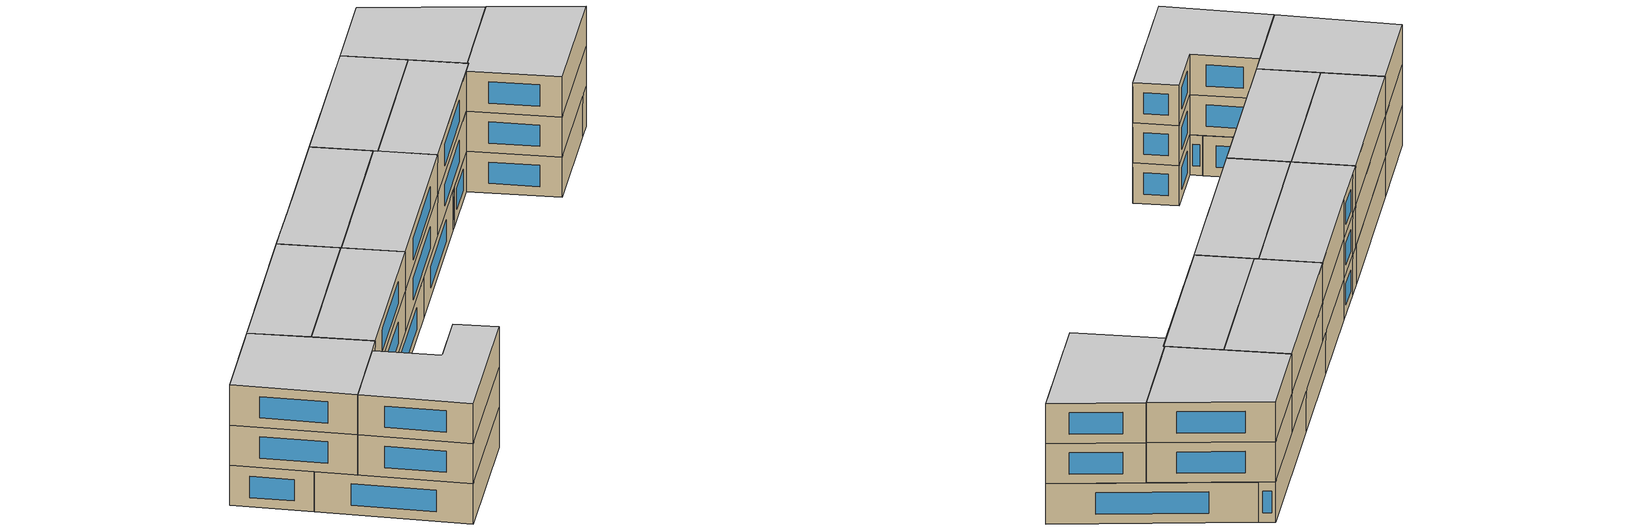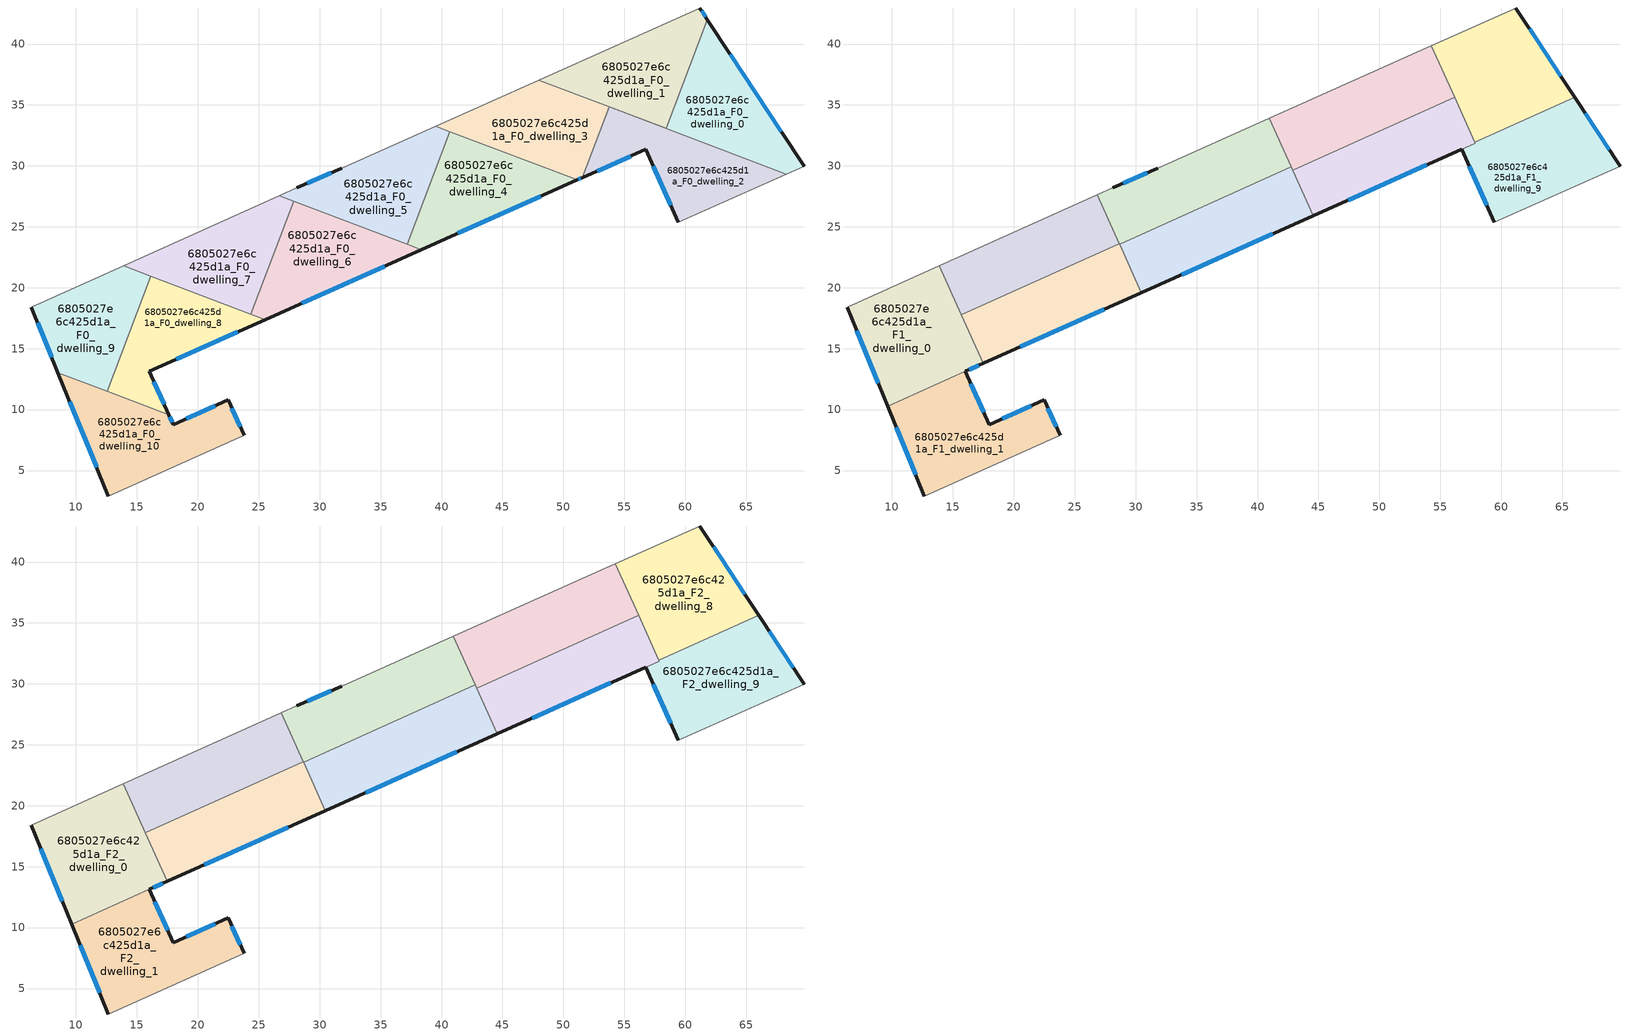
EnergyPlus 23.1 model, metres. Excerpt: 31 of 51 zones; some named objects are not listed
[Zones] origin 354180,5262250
6805027e6c425d1a_F0_dwelling_0
 floor ground (EU_floor_Construction): 61.83,42 69.76,29.98 68.31,29.33 53.75,34.85 58.44,33.07 z0
 wall outside (EU_wall_Construction): 69.76,29.98 61.83,42 z0:3
 wall adiabatic (EU_wall_Construction): 68.31,29.33 69.76,29.98 z0:3
 wall to 6805027e6c425d1a_F0_dwelling_2 (EU_wall_Construction): 53.75,34.85 68.31,29.33 z0:3
 wall to 6805027e6c425d1a_F0_dwelling_1 (EU_wall_Construction): 61.83,42 58.44,33.07 53.75,34.85 z0:3
 window (EU_Window_Construction): 67.89,32.8 63.69,39.17 z0.7:2.3
6805027e6c425d1a_F0_dwelling_1
 floor ground (EU_floor_Construction): 61.2,42.96 61.83,42 58.44,33.07 47.98,37.04 z0
 wall outside (EU_wall_Construction): 61.83,42 61.2,42.96 z0:3
 wall adiabatic (EU_wall_Construction): 61.2,42.96 47.98,37.04 z0:3
 wall to 6805027e6c425d1a_F0_dwelling_3 (EU_wall_Construction): 47.98,37.04 53.75,34.85 z0:3
 window (EU_Window_Construction): 61.68,42.22 61.34,42.73 z0.7:2.3
6805027e6c425d1a_F0_dwelling_10
 floor ground (EU_floor_Construction): 22.5,10.79 23.8,7.89 12.66,2.91 8.53,13.04 17.62,9.59 17.99,8.77 z0
 wall outside (EU_wall_Construction): 8.53,13.04 12.66,2.91 / 23.8,7.89 22.5,10.79 17.99,8.77 17.62,9.59 z0:3
 wall adiabatic (EU_wall_Construction): 12.66,2.91 23.8,7.89 z0:3
 wall to 6805027e6c425d1a_F0_dwelling_8 (EU_wall_Construction): 17.62,9.59 12.56,11.51 z0:3
 wall to 6805027e6c425d1a_F0_dwelling_9 (EU_wall_Construction): 12.56,11.51 8.53,13.04 z0:3
 window (EU_Window_Construction): 9.5,10.66 11.69,5.29 / 17.9,8.96 17.71,9.4 / 21.44,10.32 19.05,9.25 / 23.5,8.57 22.81,10.11 z0.7:2.3
6805027e6c425d1a_F0_dwelling_2
 floor ground (EU_floor_Construction): 68.31,29.33 59.44,25.36 56.75,31.36 51.54,29.03 53.75,34.85 z0
 wall outside (EU_wall_Construction): 51.54,29.03 56.75,31.36 59.44,25.36 z0:3
 wall to 6805027e6c425d1a_F0_dwelling_3 (EU_wall_Construction): 53.75,34.85 51.54,29.03 z0:3
 wall adiabatic (EU_wall_Construction): 59.44,25.36 68.31,29.33 z0:3
 window (EU_Window_Construction): 57.38,29.95 58.81,26.77 / 52.76,29.57 55.52,30.81 z0.7:2.3
6805027e6c425d1a_F0_dwelling_3
 floor ground (EU_floor_Construction): 53.75,34.85 51.54,29.03 51.15,28.85 39.53,33.26 47.98,37.04 z0
 wall outside (EU_wall_Construction): 51.15,28.85 51.54,29.03 z0:3
 wall adiabatic (EU_wall_Construction): 47.98,37.04 39.53,33.26 z0:3
 wall to 6805027e6c425d1a_F0_dwelling_4 (EU_wall_Construction): 40.68,32.82 51.15,28.85 z0:3
 wall to 6805027e6c425d1a_F0_dwelling_5 (EU_wall_Construction): 39.53,33.26 40.68,32.82 z0:3
 window (EU_Window_Construction): 51.24,28.89 51.45,28.99 z0.7:2.3
6805027e6c425d1a_F0_dwelling_4
 floor ground (EU_floor_Construction): 51.15,28.85 38.34,23.12 37.17,23.56 40.68,32.82 z0
 wall outside (EU_wall_Construction): 38.34,23.12 51.15,28.85 z0:3
 wall to 6805027e6c425d1a_F0_dwelling_5 (EU_wall_Construction): 40.68,32.82 37.17,23.56 z0:3
 wall to 6805027e6c425d1a_F0_dwelling_6 (EU_wall_Construction): 37.17,23.56 38.34,23.12 z0:3
 window (EU_Window_Construction): 41.34,24.47 48.14,27.51 z0.7:2.3
6805027e6c425d1a_F0_dwelling_5
 floor ground (EU_floor_Construction): 40.68,32.82 37.17,23.56 26.67,27.54 28.11,28.19 31.82,29.81 39.53,33.26 z0
 wall outside (EU_wall_Construction): 31.82,29.81 28.11,28.19 z0:3
 wall adiabatic (EU_wall_Construction): 39.53,33.26 31.82,29.81 / 28.11,28.19 26.67,27.54 z0:3
 wall to 6805027e6c425d1a_F0_dwelling_7 (EU_wall_Construction): 26.67,27.54 27.87,27.09 z0:3
 wall to 6805027e6c425d1a_F0_dwelling_6 (EU_wall_Construction): 27.87,27.09 37.17,23.56 z0:3
 window (EU_Window_Construction): 30.95,29.43 28.98,28.57 z0.7:2.3
6805027e6c425d1a_F0_dwelling_6
 floor ground (EU_floor_Construction): 38.34,23.12 25.53,17.39 24.35,17.83 27.86,27.09 z0
 wall outside (EU_wall_Construction): 25.53,17.39 38.34,23.12 z0:3
 wall to 6805027e6c425d1a_F0_dwelling_7 (EU_wall_Construction): 27.86,27.09 24.35,17.83 z0:3
 wall to 6805027e6c425d1a_F0_dwelling_8 (EU_wall_Construction): 24.35,17.83 25.53,17.39 z0:3
 window (EU_Window_Construction): 28.53,18.73 35.33,21.77 z0.7:2.3
6805027e6c425d1a_F0_dwelling_7
 floor ground (EU_floor_Construction): 27.86,27.09 24.35,17.83 13.91,21.79 26.67,27.54 z0
 wall adiabatic (EU_wall_Construction): 26.67,27.54 13.91,21.79 z0:3
 wall to 6805027e6c425d1a_F0_dwelling_9 (EU_wall_Construction): 13.91,21.79 16.14,20.95 z0:3
 wall to 6805027e6c425d1a_F0_dwelling_8 (EU_wall_Construction): 16.14,20.95 24.35,17.83 z0:3
 ceiling adiabatic (EU_roof_Construction): 27.52,26.17 27.86,27.09 26.95,27.44 z3
6805027e6c425d1a_F0_dwelling_8
 floor ground (EU_floor_Construction): 25.53,17.39 16.02,13.13 17.62,9.59 12.56,11.51 16.14,20.95 z0
 wall outside (EU_wall_Construction): 17.62,9.59 16.02,13.13 25.53,17.39 z0:3
 wall to 6805027e6c425d1a_F0_dwelling_9 (EU_wall_Construction): 16.14,20.95 12.56,11.51 z0:3
 window (EU_Window_Construction): 18.25,14.13 23.29,16.39 / 17.24,10.42 16.39,12.3 z0.7:2.3
6805027e6c425d1a_F0_dwelling_9
 floor ground (EU_floor_Construction): 16.14,20.95 12.56,11.51 8.53,13.04 6.35,18.39 13.91,21.79 z0
 wall outside (EU_wall_Construction): 6.35,18.39 8.53,13.04 z0:3
 wall adiabatic (EU_wall_Construction): 13.91,21.79 6.35,18.39 z0:3
 window (EU_Window_Construction): 6.86,17.13 8.02,14.29 z0.7:2.3
6805027e6c425d1a_F1_dwelling_0
 floor to 6805027e6c425d1a_F0_dwelling_9 (EU_floor_Construction): 13.89,21.78 15.28,18.69 12.59,11.59 12.48,11.54 8.53,13.04 6.35,18.39 z3
 floor to 6805027e6c425d1a_F0_dwelling_8 (EU_floor_Construction): 15.28,18.69 17.48,13.79 16.04,13.14 16.02,13.13 12.59,11.59 z3
 floor to 6805027e6c425d1a_F0_dwelling_10 (EU_floor_Construction): 12.48,11.54 9.66,10.27 8.53,13.04 z3
 wall outside (EU_wall_Construction): 6.35,18.39 9.66,10.27 / 16.02,13.13 17.48,13.79 z3:6
 wall adiabatic (EU_wall_Construction): 13.89,21.79 6.35,18.39 z3:6
 wall to 6805027e6c425d1a_F1_dwelling_2 (EU_wall_Construction): 15.69,17.78 13.89,21.79 z3:6
 wall to 6805027e6c425d1a_F1_dwelling_1 (EU_wall_Construction): 9.66,10.27 16.02,13.13 z3:6
 wall to 6805027e6c425d1a_F1_dwelling_3 (EU_wall_Construction): 17.49,13.79 15.69,17.78 z3:6
 window (EU_Window_Construction): 7.12,16.48 8.88,12.18 / 16.36,13.29 17.14,13.64 z3.7:5.3
6805027e6c425d1a_F1_dwelling_1
 floor to 6805027e6c425d1a_F0_dwelling_10 (EU_floor_Construction): 22.5,10.79 23.8,7.89 12.66,2.91 9.66,10.27 12.48,11.54 17.62,9.59 17.99,8.77 z3
 floor to 6805027e6c425d1a_F0_dwelling_8 (EU_floor_Construction): 16.02,13.13 17.62,9.59 12.56,11.51 12.59,11.59 z3
 wall outside (EU_wall_Construction): 23.8,7.89 22.5,10.79 17.99,8.77 16.02,13.13 / 9.66,10.27 12.66,2.91 z3:6
 wall adiabatic (EU_wall_Construction): 12.66,2.91 23.8,7.89 z3:6
 window (EU_Window_Construction): 17.53,9.79 16.48,12.11 / 21.44,10.32 19.05,9.25 / 23.5,8.57 22.81,10.11 / 10.36,8.54 11.96,4.64 z3.7:5.3
6805027e6c425d1a_F1_dwelling_2
 floor to 6805027e6c425d1a_F0_dwelling_7 (EU_floor_Construction): 26.95,27.44 27.52,26.17 26.11,22.47 19.71,19.59 13.91,21.79 26.67,27.54 z3
 floor to 6805027e6c425d1a_F0_dwelling_9 (EU_floor_Construction): 16.14,20.95 15.28,18.69 13.89,21.78 13.91,21.79 z3
 floor to 6805027e6c425d1a_F0_dwelling_6 (EU_floor_Construction): 27.52,26.17 28.66,23.62 26.11,22.47 z3
 floor to 6805027e6c425d1a_F0_dwelling_5 (EU_floor_Construction): 26.86,27.63 26.95,27.44 26.67,27.54 z3
 floor to 6805027e6c425d1a_F0_dwelling_8 (EU_floor_Construction): 19.71,19.59 15.69,17.78 15.28,18.69 16.14,20.95 z3
 wall to 6805027e6c425d1a_F1_dwelling_3 (EU_wall_Construction): 15.69,17.78 28.66,23.62 z3:6
 wall adiabatic (EU_wall_Construction): 26.86,27.63 13.89,21.79 z3:6
 wall to 6805027e6c425d1a_F1_dwelling_4 (EU_wall_Construction): 28.66,23.62 26.86,27.63 z3:6
6805027e6c425d1a_F1_dwelling_3
 floor to 6805027e6c425d1a_F0_dwelling_8 (EU_floor_Construction): 25.53,17.39 17.49,13.79 15.69,17.78 19.71,19.59 z3
 floor to 6805027e6c425d1a_F0_dwelling_7 (EU_floor_Construction): 26.11,22.47 24.35,17.83 19.71,19.59 z3
 floor to 6805027e6c425d1a_F0_dwelling_6 (EU_floor_Construction): 28.68,23.59 30.47,19.6 25.53,17.39 24.35,17.83 26.11,22.47 28.66,23.62 z3
 wall outside (EU_wall_Construction): 17.49,13.79 30.47,19.6 z3:6
 wall to 6805027e6c425d1a_F1_dwelling_5 (EU_wall_Construction): 30.47,19.6 28.68,23.59 z3:6
 wall to 6805027e6c425d1a_F1_dwelling_4 (EU_wall_Construction): 28.68,23.59 28.66,23.62 z3:6
 window (EU_Window_Construction): 20.54,15.16 27.42,18.24 z3.7:5.3
6805027e6c425d1a_F1_dwelling_4
 floor to 6805027e6c425d1a_F0_dwelling_5 (EU_floor_Construction): 40.68,32.82 38.93,28.2 32.53,25.32 26.95,27.44 26.86,27.63 28.11,28.19 31.82,29.81 39.53,33.26 z3
 floor to 6805027e6c425d1a_F0_dwelling_4 (EU_floor_Construction): 41.63,32.46 42.77,29.93 38.93,28.2 40.68,32.82 z3
 floor to 6805027e6c425d1a_F0_dwelling_3 (EU_floor_Construction): 40.98,33.91 41.63,32.46 39.53,33.26 z3
 floor to 6805027e6c425d1a_F0_dwelling_6 (EU_floor_Construction): 32.53,25.32 28.68,23.59 27.52,26.17 27.86,27.09 z3
 floor adiabatic (EU_floor_Construction): 27.86,27.09 27.52,26.17 26.95,27.44 z3
 wall outside (EU_wall_Construction): 31.82,29.81 28.11,28.19 z3:6
 wall adiabatic (EU_wall_Construction): 40.98,33.91 31.82,29.81 / 28.11,28.19 26.86,27.63 z3:6
 wall to 6805027e6c425d1a_F1_dwelling_5 (EU_wall_Construction): 28.68,23.59 42.77,29.93 z3:6
 wall to 6805027e6c425d1a_F1_dwelling_6 (EU_wall_Construction): 42.77,29.93 40.98,33.91 z3:6
 window (EU_Window_Construction): 30.95,29.43 28.98,28.57 z3.7:5.3
6805027e6c425d1a_F1_dwelling_5
 floor to 6805027e6c425d1a_F0_dwelling_6 (EU_floor_Construction): 38.34,23.12 30.47,19.6 28.68,23.59 32.53,25.32 z3
 floor to 6805027e6c425d1a_F0_dwelling_5 (EU_floor_Construction): 38.93,28.2 37.17,23.56 32.53,25.32 z3
 floor to 6805027e6c425d1a_F0_dwelling_4 (EU_floor_Construction): 42.9,29.64 44.58,25.91 38.34,23.12 37.17,23.56 38.93,28.2 42.77,29.93 z3
 wall outside (EU_wall_Construction): 30.47,19.6 44.58,25.91 z3:6
 wall to 6805027e6c425d1a_F1_dwelling_7 (EU_wall_Construction): 44.58,25.92 42.9,29.64 z3:6
 wall to 6805027e6c425d1a_F1_dwelling_6 (EU_wall_Construction): 42.9,29.64 42.77,29.93 z3:6
 window (EU_Window_Construction): 33.79,21.08 41.27,24.43 z3.7:5.3
6805027e6c425d1a_F1_dwelling_6
 floor to 6805027e6c425d1a_F0_dwelling_1 (EU_floor_Construction): 54.26,39.85 56.17,35.62 54.14,34.7 47.98,37.04 z3
 floor to 6805027e6c425d1a_F0_dwelling_3 (EU_floor_Construction): 53.75,34.85 53.6,34.46 45.71,30.91 41.63,32.46 40.98,33.91 47.98,37.04 z3
 floor to 6805027e6c425d1a_F0_dwelling_4 (EU_floor_Construction): 45.71,30.91 42.9,29.64 41.63,32.46 z3
 floor to 6805027e6c425d1a_F0_dwelling_2 (EU_floor_Construction): 54.14,34.7 53.6,34.46 53.75,34.85 z3
 wall to 6805027e6c425d1a_F1_dwelling_7 (EU_wall_Construction): 42.9,29.64 56.17,35.62 z3:6
 wall adiabatic (EU_wall_Construction): 54.26,39.85 40.98,33.91 z3:6
 wall to 6805027e6c425d1a_F1_dwelling_8 (EU_wall_Construction): 56.17,35.62 54.26,39.85 z3:6
6805027e6c425d1a_F1_dwelling_7
 floor to 6805027e6c425d1a_F0_dwelling_3 (EU_floor_Construction): 53.6,34.46 51.54,29.03 51.14,28.85 45.71,30.91 z3
 floor to 6805027e6c425d1a_F0_dwelling_2 (EU_floor_Construction): 57.08,33.59 57.86,31.86 51.54,29.03 53.6,34.46 54.14,34.7 z3
 floor to 6805027e6c425d1a_F0_dwelling_1 (EU_floor_Construction): 56.17,35.62 57.08,33.59 54.14,34.7 z3
 floor to 6805027e6c425d1a_F0_dwelling_4 (EU_floor_Construction): 51.14,28.85 44.58,25.92 42.9,29.64 45.71,30.91 z3
 wall to 6805027e6c425d1a_F1_dwelling_9 (EU_wall_Construction): 44.58,25.92 57.86,31.86 57.82,31.95 z3:6
 wall to 6805027e6c425d1a_F1_dwelling_8 (EU_wall_Construction): 57.82,31.95 56.17,35.62 z3:6
6805027e6c425d1a_F1_dwelling_8
 floor to 6805027e6c425d1a_F0_dwelling_0 (EU_floor_Construction): 61.83,42 66.02,35.64 59.45,32.69 57.08,33.59 58.44,33.07 z3
 floor to 6805027e6c425d1a_F0_dwelling_1 (EU_floor_Construction): 61.2,42.96 61.83,42 58.44,33.07 57.08,33.59 54.26,39.85 z3
 floor to 6805027e6c425d1a_F0_dwelling_2 (EU_floor_Construction): 59.45,32.69 57.82,31.95 57.08,33.59 z3
 wall outside (EU_wall_Construction): 66.02,35.64 61.2,42.96 z3:6
 wall to 6805027e6c425d1a_F1_dwelling_9 (EU_wall_Construction): 57.82,31.95 66.02,35.64 z3:6
 wall adiabatic (EU_wall_Construction): 61.2,42.96 54.26,39.85 z3:6
 window (EU_Window_Construction): 64.89,37.36 62.33,41.24 z3.7:5.3
6805027e6c425d1a_F1_dwelling_9
 floor to 6805027e6c425d1a_F0_dwelling_2 (EU_floor_Construction): 68.31,29.33 59.44,25.36 56.75,31.36 51.54,29.03 57.86,31.86 57.82,31.95 59.45,32.69 z3
 floor to 6805027e6c425d1a_F0_dwelling_0 (EU_floor_Construction): 66.02,35.64 69.76,29.98 68.31,29.33 59.45,32.69 z3
 wall outside (EU_wall_Construction): 69.76,29.98 66.02,35.64 / 44.58,25.91 56.75,31.36 59.44,25.36 z3:6
 wall adiabatic (EU_wall_Construction): 59.44,25.36 69.76,29.98 z3:6
 window (EU_Window_Construction): 68.88,31.31 66.9,34.31 / 57.38,29.95 58.81,26.77 / 47.44,27.19 53.89,30.08 z3.7:5.3
6805027e6c425d1a_F2_dwelling_0
 floor to 6805027e6c425d1a_F1_dwelling_0 (EU_floor_Construction): 13.89,21.79 17.48,13.79 9.66,10.27 6.35,18.39 z6
 wall outside (EU_wall_Construction): 6.35,18.39 9.66,10.27 / 16.02,13.13 17.48,13.79 z6:9
 wall adiabatic (EU_wall_Construction): 13.89,21.79 6.35,18.39 z6:9
 wall to 6805027e6c425d1a_F2_dwelling_2 (EU_wall_Construction): 15.69,17.78 13.89,21.79 z6:9
 wall to 6805027e6c425d1a_F2_dwelling_1 (EU_wall_Construction): 9.66,10.27 16.02,13.13 z6:9
 wall to 6805027e6c425d1a_F2_dwelling_3 (EU_wall_Construction): 17.49,13.79 15.69,17.78 z6:9
 window (EU_Window_Construction): 7.12,16.48 8.88,12.18 / 16.36,13.29 17.14,13.64 z6.7:8.3
 ceiling to 6805027e6c425d1a_F3_dwelling_0 (EU_floor_Construction): 17.48,13.79 13.89,21.79 6.35,18.39 9.66,10.27 z9
6805027e6c425d1a_F2_dwelling_1
 floor to 6805027e6c425d1a_F1_dwelling_1 (EU_floor_Construction): 22.5,10.79 23.8,7.89 12.66,2.91 9.66,10.27 16.02,13.13 17.99,8.77 z6
 wall outside (EU_wall_Construction): 23.8,7.89 22.5,10.79 17.99,8.77 16.02,13.13 / 9.66,10.27 12.66,2.91 z6:9
 wall adiabatic (EU_wall_Construction): 12.66,2.91 23.8,7.89 z6:9
 window (EU_Window_Construction): 17.53,9.79 16.48,12.11 / 21.44,10.32 19.05,9.25 / 23.5,8.57 22.81,10.11 / 10.36,8.54 11.96,4.64 z6.7:8.3
 ceiling to 6805027e6c425d1a_F3_dwelling_1 (EU_floor_Construction): 23.8,7.89 22.5,10.79 17.99,8.77 16.02,13.13 9.66,10.27 12.66,2.91 z9
6805027e6c425d1a_F2_dwelling_2
 floor to 6805027e6c425d1a_F1_dwelling_2 (EU_floor_Construction): 26.86,27.63 28.66,23.62 15.69,17.78 13.89,21.79 z6
 wall to 6805027e6c425d1a_F2_dwelling_3 (EU_wall_Construction): 15.69,17.78 28.66,23.62 z6:9
 wall adiabatic (EU_wall_Construction): 26.86,27.63 13.89,21.79 z6:9
 wall to 6805027e6c425d1a_F2_dwelling_4 (EU_wall_Construction): 28.66,23.62 26.86,27.63 z6:9
 ceiling to 6805027e6c425d1a_F3_dwelling_2 (EU_floor_Construction): 28.66,23.62 26.86,27.63 13.89,21.79 15.69,17.78 z9
6805027e6c425d1a_F2_dwelling_3
 floor to 6805027e6c425d1a_F1_dwelling_3 (EU_floor_Construction): 28.66,23.62 30.47,19.6 17.49,13.79 15.69,17.78 z6
 wall outside (EU_wall_Construction): 17.49,13.79 30.47,19.6 z6:9
 wall to 6805027e6c425d1a_F2_dwelling_5 (EU_wall_Construction): 30.47,19.6 28.68,23.59 z6:9
 wall to 6805027e6c425d1a_F2_dwelling_4 (EU_wall_Construction): 28.68,23.59 28.66,23.62 z6:9
 window (EU_Window_Construction): 20.54,15.16 27.42,18.24 z6.7:8.3
 ceiling to 6805027e6c425d1a_F3_dwelling_3 (EU_floor_Construction): 30.47,19.6 28.66,23.62 15.69,17.78 17.49,13.79 z9
6805027e6c425d1a_F2_dwelling_4
 floor to 6805027e6c425d1a_F1_dwelling_4 (EU_floor_Construction): 40.98,33.91 42.77,29.93 28.68,23.59 26.86,27.63 28.11,28.19 31.82,29.81 z6
 wall outside (EU_wall_Construction): 31.82,29.81 28.11,28.19 z6:9
 wall adiabatic (EU_wall_Construction): 40.98,33.91 31.82,29.81 / 28.11,28.19 26.86,27.63 z6:9
 wall to 6805027e6c425d1a_F2_dwelling_5 (EU_wall_Construction): 28.68,23.59 42.77,29.93 z6:9
 wall to 6805027e6c425d1a_F2_dwelling_6 (EU_wall_Construction): 42.77,29.93 40.98,33.91 z6:9
 window (EU_Window_Construction): 30.95,29.43 28.98,28.57 z6.7:8.3
 ceiling to 6805027e6c425d1a_F3_dwelling_4 (EU_floor_Construction): 42.77,29.93 40.98,33.91 31.82,29.81 28.11,28.19 26.86,27.63 28.68,23.59 z9
6805027e6c425d1a_F2_dwelling_5
 floor to 6805027e6c425d1a_F1_dwelling_5 (EU_floor_Construction): 42.77,29.93 44.58,25.91 30.47,19.6 28.68,23.59 z6
 wall outside (EU_wall_Construction): 30.47,19.6 44.58,25.91 z6:9
 wall to 6805027e6c425d1a_F2_dwelling_7 (EU_wall_Construction): 44.58,25.92 42.9,29.64 z6:9
 wall to 6805027e6c425d1a_F2_dwelling_6 (EU_wall_Construction): 42.9,29.64 42.77,29.93 z6:9
 window (EU_Window_Construction): 33.79,21.08 41.27,24.43 z6.7:8.3
 ceiling to 6805027e6c425d1a_F3_dwelling_5 (EU_floor_Construction): 44.58,25.91 42.77,29.93 28.68,23.59 30.47,19.6 z9
6805027e6c425d1a_F2_dwelling_6
 floor to 6805027e6c425d1a_F1_dwelling_6 (EU_floor_Construction): 54.26,39.85 56.17,35.62 42.9,29.64 40.98,33.91 z6
 wall to 6805027e6c425d1a_F2_dwelling_7 (EU_wall_Construction): 42.9,29.64 56.17,35.62 z6:9
 wall adiabatic (EU_wall_Construction): 54.26,39.85 40.98,33.91 z6:9
 wall to 6805027e6c425d1a_F2_dwelling_8 (EU_wall_Construction): 56.17,35.62 54.26,39.85 z6:9
 ceiling to 6805027e6c425d1a_F3_dwelling_6 (EU_floor_Construction): 56.17,35.62 54.26,39.85 40.98,33.91 42.9,29.64 z9
6805027e6c425d1a_F2_dwelling_7
 floor to 6805027e6c425d1a_F1_dwelling_7 (EU_floor_Construction): 56.17,35.62 57.86,31.86 44.58,25.92 42.9,29.64 z6
 wall to 6805027e6c425d1a_F2_dwelling_9 (EU_wall_Construction): 44.58,25.92 57.86,31.86 57.82,31.95 z6:9
 wall to 6805027e6c425d1a_F2_dwelling_8 (EU_wall_Construction): 57.82,31.95 56.17,35.62 z6:9
 ceiling to 6805027e6c425d1a_F3_dwelling_7 (EU_floor_Construction): 57.86,31.86 56.17,35.62 42.9,29.64 44.58,25.92 z9
6805027e6c425d1a_F2_dwelling_8
 floor to 6805027e6c425d1a_F1_dwelling_8 (EU_floor_Construction): 61.2,42.96 66.02,35.64 57.82,31.95 54.26,39.85 z6
 wall outside (EU_wall_Construction): 66.02,35.64 61.2,42.96 z6:9
 wall to 6805027e6c425d1a_F2_dwelling_9 (EU_wall_Construction): 57.82,31.95 66.02,35.64 z6:9
 wall adiabatic (EU_wall_Construction): 61.2,42.96 54.26,39.85 z6:9
 window (EU_Window_Construction): 64.89,37.36 62.33,41.24 z6.7:8.3
 ceiling to 6805027e6c425d1a_F3_dwelling_8 (EU_floor_Construction): 66.02,35.64 61.2,42.96 54.26,39.85 57.82,31.95 z9
6805027e6c425d1a_F2_dwelling_9
 floor to 6805027e6c425d1a_F1_dwelling_9 (EU_floor_Construction): 66.02,35.64 69.76,29.98 59.44,25.36 56.75,31.36 44.58,25.92 57.86,31.86 57.82,31.95 z6
 wall outside (EU_wall_Construction): 69.76,29.98 66.02,35.64 / 44.58,25.91 56.75,31.36 59.44,25.36 z6:9
 wall adiabatic (EU_wall_Construction): 59.44,25.36 69.76,29.98 z6:9
 window (EU_Window_Construction): 68.88,31.31 66.9,34.31 / 57.38,29.95 58.81,26.77 / 47.44,27.19 53.89,30.08 z6.7:8.3
 ceiling to 6805027e6c425d1a_F3_dwelling_9 (EU_floor_Construction): 69.76,29.98 66.02,35.64 57.82,31.95 57.86,31.86 44.58,25.91 56.75,31.36 59.44,25.36 z9
[Building]
EU S2 Campaign: North Axis=0; Terrain=City; Solar Distribution=FullExterior
[Site:Location]
Budapest.Ferenc.Liszt.Intl.AP: Latitude=47.437; Longitude=19.256; Time Zone=1; Elevation=185
[SizingPeriod:WeatherFileDays]
AnnualSizingPeriod: Begin Month=1; Begin Day of Month=1; End Month=12; End Day of Month=31; Day of Week for Start Day=Monday; Use Weather File Daylight Saving Period=No; Use Weather File Rain and Snow Indicators=No
[MATERIAL]
EU_InternalMass_Material: Roughness=MediumRough; Thickness=0.1; Conductivity=1; Density=1800; Specific Heat=900; Thermal Absorptance=0.9; Solar Absorptance=0.7; Visible Absorptance=0.7
[MATERIAL:NOMASS] Roughness=MediumRough; Thermal Absorptance=0.9; Solar Absorptance=0.7; Visible Absorptance=0.7
Name | Thermal Resistance
EU_wall_NoMass | 0.832559
EU_roof_NoMass | 1.39638
EU_floor_NoMass | 0.872794
[WINDOWMATERIAL:SIMPLEGLAZINGSYSTEM]
EU_Window_SimpleGlazing: UFactor=2.79869; Solar Heat Gain Coefficient=0.75; Visible Transmittance=0.75
[CONSTRUCTION]
EU_wall_Construction: EU_wall_NoMass
EU_roof_Construction: EU_roof_NoMass
EU_floor_Construction: EU_floor_NoMass
EU_Window_Construction: EU_Window_SimpleGlazing
EU_InternalMass_Construction: EU_InternalMass_Material
[ZONE] Type=1; Multiplier=1; Ceiling Height=autocalculate; Floor Area=autocalculate; Part of Total Floor Area=Yes
Name | Volume
6805027e6c425d1a_F0_dwelling_0 | 184.899
6805027e6c425d1a_F1_dwelling_0; 6805027e6c425d1a_F2_dwelling_0 | 221.56
6805027e6c425d1a_F0_dwelling_1 | 184.888
6805027e6c425d1a_F1_dwelling_1; 6805027e6c425d1a_F2_dwelling_1 | 217.027
6805027e6c425d1a_F0_dwelling_10 | 208.231
6805027e6c425d1a_F0_dwelling_2 | 185.03
6805027e6c425d1a_F1_dwelling_2; 6805027e6c425d1a_F2_dwelling_2 | 187.454
6805027e6c425d1a_F0_dwelling_3 | 185.071
6805027e6c425d1a_F1_dwelling_3; 6805027e6c425d1a_F2_dwelling_3 | 187.443
6805027e6c425d1a_F0_dwelling_4 | 184.708
6805027e6c425d1a_F1_dwelling_4; 6805027e6c425d1a_F2_dwelling_4 | 203.401
6805027e6c425d1a_F0_dwelling_5 | 184.758
6805027e6c425d1a_F1_dwelling_5; 6805027e6c425d1a_F2_dwelling_5 | 203.397
6805027e6c425d1a_F0_dwelling_6 | 184.891
6805027e6c425d1a_F1_dwelling_6; 6805027e6c425d1a_F2_dwelling_6 | 203.385
6805027e6c425d1a_F0_dwelling_7 | 184.87
6805027e6c425d1a_F1_dwelling_7; 6805027e6c425d1a_F2_dwelling_7 | 179.044
6805027e6c425d1a_F0_dwelling_8 | 173.223
6805027e6c425d1a_F1_dwelling_8; 6805027e6c425d1a_F2_dwelling_8 | 215.423
6805027e6c425d1a_F0_dwelling_9 | 173.225
6805027e6c425d1a_F1_dwelling_9 | 215.559
6805027e6c425d1a_F2_dwelling_9 | 215.677
[INTERNALMASS] Construction=EU_InternalMass_Construction
Name | Zone or ZoneList | Surface Area
6805027e6c425d1a_F0_dwelling_0_EU_InternalMass | 6805027e6c425d1a_F0_dwelling_0 | 61.6352
6805027e6c425d1a_F0_dwelling_1_EU_InternalMass | 6805027e6c425d1a_F0_dwelling_1 | 61.6299
6805027e6c425d1a_F0_dwelling_2_EU_InternalMass | 6805027e6c425d1a_F0_dwelling_2 | 61.6782
6805027e6c425d1a_F0_dwelling_3_EU_InternalMass | 6805027e6c425d1a_F0_dwelling_3 | 61.688
6805027e6c425d1a_F0_dwelling_4_EU_InternalMass | 6805027e6c425d1a_F0_dwelling_4 | 61.5667
6805027e6c425d1a_F0_dwelling_5_EU_InternalMass | 6805027e6c425d1a_F0_dwelling_5 | 61.5858
6805027e6c425d1a_F0_dwelling_6_EU_InternalMass | 6805027e6c425d1a_F0_dwelling_6 | 61.6349
6805027e6c425d1a_F0_dwelling_7_EU_InternalMass | 6805027e6c425d1a_F0_dwelling_7 | 61.6252
6805027e6c425d1a_F0_dwelling_8_EU_InternalMass | 6805027e6c425d1a_F0_dwelling_8 | 57.7405
6805027e6c425d1a_F0_dwelling_9_EU_InternalMass | 6805027e6c425d1a_F0_dwelling_9 | 57.7407
6805027e6c425d1a_F0_dwelling_10_EU_InternalMass | 6805027e6c425d1a_F0_dwelling_10 | 69.4083
6805027e6c425d1a_F1_dwelling_0_EU_InternalMass | 6805027e6c425d1a_F1_dwelling_0 | 73.856
6805027e6c425d1a_F1_dwelling_1_EU_InternalMass | 6805027e6c425d1a_F1_dwelling_1 | 72.3424
6805027e6c425d1a_F1_dwelling_2_EU_InternalMass | 6805027e6c425d1a_F1_dwelling_2 | 62.4848
6805027e6c425d1a_F1_dwelling_3_EU_InternalMass | 6805027e6c425d1a_F1_dwelling_3 | 62.4809
6805027e6c425d1a_F1_dwelling_4_EU_InternalMass | 6805027e6c425d1a_F1_dwelling_4 | 67.8002
6805027e6c425d1a_F1_dwelling_5_EU_InternalMass | 6805027e6c425d1a_F1_dwelling_5 | 67.7989
6805027e6c425d1a_F1_dwelling_6_EU_InternalMass | 6805027e6c425d1a_F1_dwelling_6 | 67.7952
6805027e6c425d1a_F1_dwelling_7_EU_InternalMass | 6805027e6c425d1a_F1_dwelling_7 | 59.6812
6805027e6c425d1a_F1_dwelling_8_EU_InternalMass | 6805027e6c425d1a_F1_dwelling_8 | 71.8078
6805027e6c425d1a_F1_dwelling_9_EU_InternalMass | 6805027e6c425d1a_F1_dwelling_9 | 71.8948
6805027e6c425d1a_F2_dwelling_0_EU_InternalMass | 6805027e6c425d1a_F2_dwelling_0 | 73.856
6805027e6c425d1a_F2_dwelling_1_EU_InternalMass | 6805027e6c425d1a_F2_dwelling_1 | 72.3424
6805027e6c425d1a_F2_dwelling_2_EU_InternalMass | 6805027e6c425d1a_F2_dwelling_2 | 62.4848
6805027e6c425d1a_F2_dwelling_3_EU_InternalMass | 6805027e6c425d1a_F2_dwelling_3 | 62.4809
6805027e6c425d1a_F2_dwelling_4_EU_InternalMass | 6805027e6c425d1a_F2_dwelling_4 | 67.8002
6805027e6c425d1a_F2_dwelling_5_EU_InternalMass | 6805027e6c425d1a_F2_dwelling_5 | 67.7989
6805027e6c425d1a_F2_dwelling_6_EU_InternalMass | 6805027e6c425d1a_F2_dwelling_6 | 67.7952
6805027e6c425d1a_F2_dwelling_7_EU_InternalMass | 6805027e6c425d1a_F2_dwelling_7 | 59.6812
6805027e6c425d1a_F2_dwelling_8_EU_InternalMass | 6805027e6c425d1a_F2_dwelling_8 | 71.8078
6805027e6c425d1a_F2_dwelling_9_EU_InternalMass | 6805027e6c425d1a_F2_dwelling_9 | 71.8948
[OTHEREQUIPMENT] Fuel Type=Electricity; Design Level Calculation Method=Watts/Area; Power per Zone Floor Area=1; Fraction Latent=0; Fraction Radiant=0; Fraction Lost=0; Carbon Dioxide Generation Rate=0; EndUse Subcategory=EU_Step8_InternalGains
Name | Zone or ZoneList or Space or SpaceList | Schedule
EU_Step8_InternalGain_6805027e6c425d1a_F0_dwelling_0_f000 | 6805027e6c425d1a_F0_dwelling_0 | EU_Step8_GainSchedule_6805027e6c425d1a_F0_dwelling_0_f000
EU_Step8_InternalGain_6805027e6c425d1a_F0_dwelling_1_f000 | 6805027e6c425d1a_F0_dwelling_1 | EU_Step8_GainSchedule_6805027e6c425d1a_F0_dwelling_1_f000
EU_Step8_InternalGain_6805027e6c425d1a_F0_dwelling_2_f000 | 6805027e6c425d1a_F0_dwelling_2 | EU_Step8_GainSchedule_6805027e6c425d1a_F0_dwelling_2_f000
EU_Step8_InternalGain_6805027e6c425d1a_F0_dwelling_3_f000 | 6805027e6c425d1a_F0_dwelling_3 | EU_Step8_GainSchedule_6805027e6c425d1a_F0_dwelling_3_f000
EU_Step8_InternalGain_6805027e6c425d1a_F0_dwelling_4_f000 | 6805027e6c425d1a_F0_dwelling_4 | EU_Step8_GainSchedule_6805027e6c425d1a_F0_dwelling_4_f000
EU_Step8_InternalGain_6805027e6c425d1a_F0_dwelling_5_f000 | 6805027e6c425d1a_F0_dwelling_5 | EU_Step8_GainSchedule_6805027e6c425d1a_F0_dwelling_5_f000
EU_Step8_InternalGain_6805027e6c425d1a_F0_dwelling_6_f000 | 6805027e6c425d1a_F0_dwelling_6 | EU_Step8_GainSchedule_6805027e6c425d1a_F0_dwelling_6_f000
EU_Step8_InternalGain_6805027e6c425d1a_F0_dwelling_7_f000 | 6805027e6c425d1a_F0_dwelling_7 | EU_Step8_GainSchedule_6805027e6c425d1a_F0_dwelling_7_f000
EU_Step8_InternalGain_6805027e6c425d1a_F0_dwelling_8_f000 | 6805027e6c425d1a_F0_dwelling_8 | EU_Step8_GainSchedule_6805027e6c425d1a_F0_dwelling_8_f000
EU_Step8_InternalGain_6805027e6c425d1a_F0_dwelling_9_f000 | 6805027e6c425d1a_F0_dwelling_9 | EU_Step8_GainSchedule_6805027e6c425d1a_F0_dwelling_9_f000
EU_Step8_InternalGain_6805027e6c425d1a_F0_dwelling_10_f000 | 6805027e6c425d1a_F0_dwelling_10 | EU_Step8_GainSchedule_6805027e6c425d1a_F0_dwelling_10_f000
EU_Step8_InternalGain_6805027e6c425d1a_F1_dwelling_0_f000 | 6805027e6c425d1a_F1_dwelling_0 | EU_Step8_GainSchedule_6805027e6c425d1a_F1_dwelling_0_f000
EU_Step8_InternalGain_6805027e6c425d1a_F1_dwelling_1_f000 | 6805027e6c425d1a_F1_dwelling_1 | EU_Step8_GainSchedule_6805027e6c425d1a_F1_dwelling_1_f000
EU_Step8_InternalGain_6805027e6c425d1a_F1_dwelling_2_f000 | 6805027e6c425d1a_F1_dwelling_2 | EU_Step8_GainSchedule_6805027e6c425d1a_F1_dwelling_2_f000
EU_Step8_InternalGain_6805027e6c425d1a_F1_dwelling_3_f000 | 6805027e6c425d1a_F1_dwelling_3 | EU_Step8_GainSchedule_6805027e6c425d1a_F1_dwelling_3_f000
EU_Step8_InternalGain_6805027e6c425d1a_F1_dwelling_4_f000 | 6805027e6c425d1a_F1_dwelling_4 | EU_Step8_GainSchedule_6805027e6c425d1a_F1_dwelling_4_f000
EU_Step8_InternalGain_6805027e6c425d1a_F1_dwelling_5_f000 | 6805027e6c425d1a_F1_dwelling_5 | EU_Step8_GainSchedule_6805027e6c425d1a_F1_dwelling_5_f000
EU_Step8_InternalGain_6805027e6c425d1a_F1_dwelling_6_f000 | 6805027e6c425d1a_F1_dwelling_6 | EU_Step8_GainSchedule_6805027e6c425d1a_F1_dwelling_6_f000
EU_Step8_InternalGain_6805027e6c425d1a_F1_dwelling_7_f000 | 6805027e6c425d1a_F1_dwelling_7 | EU_Step8_GainSchedule_6805027e6c425d1a_F1_dwelling_7_f000
EU_Step8_InternalGain_6805027e6c425d1a_F1_dwelling_8_f000 | 6805027e6c425d1a_F1_dwelling_8 | EU_Step8_GainSchedule_6805027e6c425d1a_F1_dwelling_8_f000
EU_Step8_InternalGain_6805027e6c425d1a_F1_dwelling_9_f000 | 6805027e6c425d1a_F1_dwelling_9 | EU_Step8_GainSchedule_6805027e6c425d1a_F1_dwelling_9_f000
EU_Step8_InternalGain_6805027e6c425d1a_F2_dwelling_0_f000 | 6805027e6c425d1a_F2_dwelling_0 | EU_Step8_GainSchedule_6805027e6c425d1a_F2_dwelling_0_f000
EU_Step8_InternalGain_6805027e6c425d1a_F2_dwelling_1_f000 | 6805027e6c425d1a_F2_dwelling_1 | EU_Step8_GainSchedule_6805027e6c425d1a_F2_dwelling_1_f000
EU_Step8_InternalGain_6805027e6c425d1a_F2_dwelling_2_f000 | 6805027e6c425d1a_F2_dwelling_2 | EU_Step8_GainSchedule_6805027e6c425d1a_F2_dwelling_2_f000
EU_Step8_InternalGain_6805027e6c425d1a_F2_dwelling_3_f000 | 6805027e6c425d1a_F2_dwelling_3 | EU_Step8_GainSchedule_6805027e6c425d1a_F2_dwelling_3_f000
EU_Step8_InternalGain_6805027e6c425d1a_F2_dwelling_4_f000 | 6805027e6c425d1a_F2_dwelling_4 | EU_Step8_GainSchedule_6805027e6c425d1a_F2_dwelling_4_f000
EU_Step8_InternalGain_6805027e6c425d1a_F2_dwelling_5_f000 | 6805027e6c425d1a_F2_dwelling_5 | EU_Step8_GainSchedule_6805027e6c425d1a_F2_dwelling_5_f000
EU_Step8_InternalGain_6805027e6c425d1a_F2_dwelling_6_f000 | 6805027e6c425d1a_F2_dwelling_6 | EU_Step8_GainSchedule_6805027e6c425d1a_F2_dwelling_6_f000
EU_Step8_InternalGain_6805027e6c425d1a_F2_dwelling_7_f000 | 6805027e6c425d1a_F2_dwelling_7 | EU_Step8_GainSchedule_6805027e6c425d1a_F2_dwelling_7_f000
EU_Step8_InternalGain_6805027e6c425d1a_F2_dwelling_8_f000 | 6805027e6c425d1a_F2_dwelling_8 | EU_Step8_GainSchedule_6805027e6c425d1a_F2_dwelling_8_f000
EU_Step8_InternalGain_6805027e6c425d1a_F2_dwelling_9_f000 | 6805027e6c425d1a_F2_dwelling_9 | EU_Step8_GainSchedule_6805027e6c425d1a_F2_dwelling_9_f000
[ZONEVENTILATION:DESIGNFLOWRATE] Schedule=EU_AlwaysOn; Design Flow Rate Calculation Method=AirChanges/Hour; Air Changes per Hour=0.475469; Ventilation Type=Natural; Fan Pressure Rise=0; Fan Total Efficiency=1; Constant Term Coefficient=1; Temperature Term Coefficient=0; Velocity Term Coefficient=0; Velocity Squared Term Coefficient=0; Minimum Indoor Temperature=-100; Maximum Indoor Temperature=100; Delta Temperature=-100; Minimum Outdoor Temperature=-100; Maximum Outdoor Temperature=100; Maximum Wind Speed=40
Name | Zone or ZoneList or Space or SpaceList
EU_ConstantAir_6805027e6c425d1a_F0_dwelling_0 | 6805027e6c425d1a_F0_dwelling_0
EU_ConstantAir_6805027e6c425d1a_F0_dwelling_1 | 6805027e6c425d1a_F0_dwelling_1
EU_ConstantAir_6805027e6c425d1a_F0_dwelling_2 | 6805027e6c425d1a_F0_dwelling_2
EU_ConstantAir_6805027e6c425d1a_F0_dwelling_3 | 6805027e6c425d1a_F0_dwelling_3
EU_ConstantAir_6805027e6c425d1a_F0_dwelling_4 | 6805027e6c425d1a_F0_dwelling_4
EU_ConstantAir_6805027e6c425d1a_F0_dwelling_5 | 6805027e6c425d1a_F0_dwelling_5
EU_ConstantAir_6805027e6c425d1a_F0_dwelling_6 | 6805027e6c425d1a_F0_dwelling_6
EU_ConstantAir_6805027e6c425d1a_F0_dwelling_7 | 6805027e6c425d1a_F0_dwelling_7
EU_ConstantAir_6805027e6c425d1a_F0_dwelling_8 | 6805027e6c425d1a_F0_dwelling_8
EU_ConstantAir_6805027e6c425d1a_F0_dwelling_9 | 6805027e6c425d1a_F0_dwelling_9
EU_ConstantAir_6805027e6c425d1a_F0_dwelling_10 | 6805027e6c425d1a_F0_dwelling_10
EU_ConstantAir_6805027e6c425d1a_F1_dwelling_0 | 6805027e6c425d1a_F1_dwelling_0
EU_ConstantAir_6805027e6c425d1a_F1_dwelling_1 | 6805027e6c425d1a_F1_dwelling_1
EU_ConstantAir_6805027e6c425d1a_F1_dwelling_2 | 6805027e6c425d1a_F1_dwelling_2
EU_ConstantAir_6805027e6c425d1a_F1_dwelling_3 | 6805027e6c425d1a_F1_dwelling_3
EU_ConstantAir_6805027e6c425d1a_F1_dwelling_4 | 6805027e6c425d1a_F1_dwelling_4
EU_ConstantAir_6805027e6c425d1a_F1_dwelling_5 | 6805027e6c425d1a_F1_dwelling_5
EU_ConstantAir_6805027e6c425d1a_F1_dwelling_6 | 6805027e6c425d1a_F1_dwelling_6
EU_ConstantAir_6805027e6c425d1a_F1_dwelling_7 | 6805027e6c425d1a_F1_dwelling_7
EU_ConstantAir_6805027e6c425d1a_F1_dwelling_8 | 6805027e6c425d1a_F1_dwelling_8
EU_ConstantAir_6805027e6c425d1a_F1_dwelling_9 | 6805027e6c425d1a_F1_dwelling_9
EU_ConstantAir_6805027e6c425d1a_F2_dwelling_0 | 6805027e6c425d1a_F2_dwelling_0
EU_ConstantAir_6805027e6c425d1a_F2_dwelling_1 | 6805027e6c425d1a_F2_dwelling_1
EU_ConstantAir_6805027e6c425d1a_F2_dwelling_2 | 6805027e6c425d1a_F2_dwelling_2
EU_ConstantAir_6805027e6c425d1a_F2_dwelling_3 | 6805027e6c425d1a_F2_dwelling_3
EU_ConstantAir_6805027e6c425d1a_F2_dwelling_4 | 6805027e6c425d1a_F2_dwelling_4
EU_ConstantAir_6805027e6c425d1a_F2_dwelling_5 | 6805027e6c425d1a_F2_dwelling_5
EU_ConstantAir_6805027e6c425d1a_F2_dwelling_6 | 6805027e6c425d1a_F2_dwelling_6
EU_ConstantAir_6805027e6c425d1a_F2_dwelling_7 | 6805027e6c425d1a_F2_dwelling_7
EU_ConstantAir_6805027e6c425d1a_F2_dwelling_8 | 6805027e6c425d1a_F2_dwelling_8
EU_ConstantAir_6805027e6c425d1a_F2_dwelling_9 | 6805027e6c425d1a_F2_dwelling_9
[HVACTEMPLATE:ZONE:IDEALLOADSAIRSYSTEM] System Availability Schedule=EU_AlwaysOn; Maximum Heating Supply Air Temperature=50; Minimum Cooling Supply Air Temperature=13; Maximum Heating Supply Air Humidity Ratio=0.0156; Minimum Cooling Supply Air Humidity Ratio=0.0077; Heating Limit=NoLimit; Cooling Limit=NoLimit; Heating Availability Schedule=EU_AlwaysOn; Cooling Availability Schedule=EU_CoolingOff; Dehumidification Control Type=ConstantSensibleHeatRatio; Cooling Sensible Heat Ratio=0.7; Dehumidification Setpoint=60; Humidification Control Type=None; Humidification Setpoint=30; Outdoor Air Method=None; Outdoor Air Flow Rate per Person=0.00944; Outdoor Air Flow Rate per Zone Floor Area=0; Outdoor Air Flow Rate per Zone=0; Demand Controlled Ventilation Type=None; Outdoor Air Economizer Type=NoEconomizer; Heat Recovery Type=None; Sensible Heat Recovery Effectiveness=0.7; Latent Heat Recovery Effectiveness=0.65
Name | Template Thermostat
6805027e6c425d1a_F0_dwelling_0 | EU_HeatOnly_6805027e6c425d1a_F0_dwelling_0
6805027e6c425d1a_F0_dwelling_1 | EU_HeatOnly_6805027e6c425d1a_F0_dwelling_1
6805027e6c425d1a_F0_dwelling_2 | EU_HeatOnly_6805027e6c425d1a_F0_dwelling_2
6805027e6c425d1a_F0_dwelling_3 | EU_HeatOnly_6805027e6c425d1a_F0_dwelling_3
6805027e6c425d1a_F0_dwelling_4 | EU_HeatOnly_6805027e6c425d1a_F0_dwelling_4
6805027e6c425d1a_F0_dwelling_5 | EU_HeatOnly_6805027e6c425d1a_F0_dwelling_5
6805027e6c425d1a_F0_dwelling_6 | EU_HeatOnly_6805027e6c425d1a_F0_dwelling_6
6805027e6c425d1a_F0_dwelling_7 | EU_HeatOnly_6805027e6c425d1a_F0_dwelling_7
6805027e6c425d1a_F0_dwelling_8 | EU_HeatOnly_6805027e6c425d1a_F0_dwelling_8
6805027e6c425d1a_F0_dwelling_9 | EU_HeatOnly_6805027e6c425d1a_F0_dwelling_9
6805027e6c425d1a_F0_dwelling_10 | EU_HeatOnly_6805027e6c425d1a_F0_dwelling_10
6805027e6c425d1a_F1_dwelling_0 | EU_HeatOnly_6805027e6c425d1a_F1_dwelling_0
6805027e6c425d1a_F1_dwelling_1 | EU_HeatOnly_6805027e6c425d1a_F1_dwelling_1
6805027e6c425d1a_F1_dwelling_2 | EU_HeatOnly_6805027e6c425d1a_F1_dwelling_2
6805027e6c425d1a_F1_dwelling_3 | EU_HeatOnly_6805027e6c425d1a_F1_dwelling_3
6805027e6c425d1a_F1_dwelling_4 | EU_HeatOnly_6805027e6c425d1a_F1_dwelling_4
6805027e6c425d1a_F1_dwelling_5 | EU_HeatOnly_6805027e6c425d1a_F1_dwelling_5
6805027e6c425d1a_F1_dwelling_6 | EU_HeatOnly_6805027e6c425d1a_F1_dwelling_6
6805027e6c425d1a_F1_dwelling_7 | EU_HeatOnly_6805027e6c425d1a_F1_dwelling_7
6805027e6c425d1a_F1_dwelling_8 | EU_HeatOnly_6805027e6c425d1a_F1_dwelling_8
6805027e6c425d1a_F1_dwelling_9 | EU_HeatOnly_6805027e6c425d1a_F1_dwelling_9
6805027e6c425d1a_F2_dwelling_0 | EU_HeatOnly_6805027e6c425d1a_F2_dwelling_0
6805027e6c425d1a_F2_dwelling_1 | EU_HeatOnly_6805027e6c425d1a_F2_dwelling_1
6805027e6c425d1a_F2_dwelling_2 | EU_HeatOnly_6805027e6c425d1a_F2_dwelling_2
6805027e6c425d1a_F2_dwelling_3 | EU_HeatOnly_6805027e6c425d1a_F2_dwelling_3
6805027e6c425d1a_F2_dwelling_4 | EU_HeatOnly_6805027e6c425d1a_F2_dwelling_4
6805027e6c425d1a_F2_dwelling_5 | EU_HeatOnly_6805027e6c425d1a_F2_dwelling_5
6805027e6c425d1a_F2_dwelling_6 | EU_HeatOnly_6805027e6c425d1a_F2_dwelling_6
6805027e6c425d1a_F2_dwelling_7 | EU_HeatOnly_6805027e6c425d1a_F2_dwelling_7
6805027e6c425d1a_F2_dwelling_8 | EU_HeatOnly_6805027e6c425d1a_F2_dwelling_8
6805027e6c425d1a_F2_dwelling_9 | EU_HeatOnly_6805027e6c425d1a_F2_dwelling_9
[SIZING:ZONE] Zone Cooling Design Supply Air Temperature Input Method=SupplyAirTemperature; Zone Cooling Design Supply Air Temperature=13; Zone Heating Design Supply Air Temperature Input Method=SupplyAirTemperature; Zone Heating Design Supply Air Temperature=50; Zone Cooling Design Supply Air Humidity Ratio=0.008; Zone Heating Design Supply Air Humidity Ratio=0.008; Cooling Design Air Flow Method=DesignDay; Cooling Design Air Flow Rate=0; Cooling Minimum Air Flow per Zone Floor Area=0.000762; Cooling Minimum Air Flow=0; Cooling Minimum Air Flow Fraction=0.2; Heating Design Air Flow Method=DesignDay; Heating Design Air Flow Rate=0; Heating Maximum Air Flow per Zone Floor Area=0.002032; Heating Maximum Air Flow=0.141576; Heating Maximum Air Flow Fraction=0.3; Account for Dedicated Outdoor Air System=No; Dedicated Outdoor Air System Control Strategy=NeutralSupplyAir; Dedicated Outdoor Air Low Setpoint Temperature for Design=autosize; Dedicated Outdoor Air High Setpoint Temperature for Design=autosize; Zone Load Sizing Method=Sensible Load Only No Latent Load; Zone Latent Cooling Design Supply Air Humidity Ratio Input Method=HumidityRatioDifference; Zone Cooling Design Supply Air Humidity Ratio Difference=0.005; Zone Latent Heating Design Supply Air Humidity Ratio Input Method=HumidityRatioDifference; Zone Humidification Design Supply Air Humidity Ratio Difference=0.005
6805027e6c425d1a_F0_dwelling_0; 6805027e6c425d1a_F0_dwelling_1; 6805027e6c425d1a_F0_dwelling_2; 6805027e6c425d1a_F0_dwelling_3; 6805027e6c425d1a_F0_dwelling_4; 6805027e6c425d1a_F0_dwelling_5; 6805027e6c425d1a_F0_dwelling_6; 6805027e6c425d1a_F0_dwelling_7; 6805027e6c425d1a_F0_dwelling_8; 6805027e6c425d1a_F0_dwelling_9; 6805027e6c425d1a_F0_dwelling_10; 6805027e6c425d1a_F1_dwelling_0; 6805027e6c425d1a_F1_dwelling_1; 6805027e6c425d1a_F1_dwelling_2; 6805027e6c425d1a_F1_dwelling_3; 6805027e6c425d1a_F1_dwelling_4; 6805027e6c425d1a_F1_dwelling_5; 6805027e6c425d1a_F1_dwelling_6; 6805027e6c425d1a_F1_dwelling_7; 6805027e6c425d1a_F1_dwelling_8; 6805027e6c425d1a_F1_dwelling_9; 6805027e6c425d1a_F2_dwelling_0; 6805027e6c425d1a_F2_dwelling_1; 6805027e6c425d1a_F2_dwelling_2; 6805027e6c425d1a_F2_dwelling_3; 6805027e6c425d1a_F2_dwelling_4; 6805027e6c425d1a_F2_dwelling_5; 6805027e6c425d1a_F2_dwelling_6; 6805027e6c425d1a_F2_dwelling_7; 6805027e6c425d1a_F2_dwelling_8; 6805027e6c425d1a_F2_dwelling_9
[SCHEDULE:CONSTANT]
Name | Hourly Value
EU_AlwaysOn | 1
EU_CoolingOff | 0
[SCHEDULE:FILE] Column Number=1; Rows to Skip at Top=0; Number of Hours of Data=8760; Column Separator=Comma; Interpolate to Timestep=No; Minutes per Item=60; Adjust Schedule for Daylight Savings=Yes
Name | File
EU_Step8_GainSchedule_6805027e6c425d1a_F0_dwelling_0_f000 | ../../schedules/6805027e6c425d1a/6805027e6c425d1a_F0_dwelling_0_f000_gain.csv
EU_Step8_GainSchedule_6805027e6c425d1a_F0_dwelling_1_f000 | ../../schedules/6805027e6c425d1a/6805027e6c425d1a_F0_dwelling_1_f000_gain.csv
EU_Step8_GainSchedule_6805027e6c425d1a_F0_dwelling_2_f000 | ../../schedules/6805027e6c425d1a/6805027e6c425d1a_F0_dwelling_2_f000_gain.csv
EU_Step8_GainSchedule_6805027e6c425d1a_F0_dwelling_3_f000 | ../../schedules/6805027e6c425d1a/6805027e6c425d1a_F0_dwelling_3_f000_gain.csv
EU_Step8_GainSchedule_6805027e6c425d1a_F0_dwelling_4_f000 | ../../schedules/6805027e6c425d1a/6805027e6c425d1a_F0_dwelling_4_f000_gain.csv
EU_Step8_GainSchedule_6805027e6c425d1a_F0_dwelling_5_f000 | ../../schedules/6805027e6c425d1a/6805027e6c425d1a_F0_dwelling_5_f000_gain.csv
EU_Step8_GainSchedule_6805027e6c425d1a_F0_dwelling_6_f000 | ../../schedules/6805027e6c425d1a/6805027e6c425d1a_F0_dwelling_6_f000_gain.csv
EU_Step8_GainSchedule_6805027e6c425d1a_F0_dwelling_7_f000 | ../../schedules/6805027e6c425d1a/6805027e6c425d1a_F0_dwelling_7_f000_gain.csv
EU_Step8_GainSchedule_6805027e6c425d1a_F0_dwelling_8_f000 | ../../schedules/6805027e6c425d1a/6805027e6c425d1a_F0_dwelling_8_f000_gain.csv
EU_Step8_GainSchedule_6805027e6c425d1a_F0_dwelling_9_f000 | ../../schedules/6805027e6c425d1a/6805027e6c425d1a_F0_dwelling_9_f000_gain.csv
EU_Step8_GainSchedule_6805027e6c425d1a_F0_dwelling_10_f000 | ../../schedules/6805027e6c425d1a/6805027e6c425d1a_F0_dwelling_10_f000_gain.csv
EU_Step8_GainSchedule_6805027e6c425d1a_F1_dwelling_0_f000 | ../../schedules/6805027e6c425d1a/6805027e6c425d1a_F1_dwelling_0_f000_gain.csv
EU_Step8_GainSchedule_6805027e6c425d1a_F1_dwelling_1_f000 | ../../schedules/6805027e6c425d1a/6805027e6c425d1a_F1_dwelling_1_f000_gain.csv
EU_Step8_GainSchedule_6805027e6c425d1a_F1_dwelling_2_f000 | ../../schedules/6805027e6c425d1a/6805027e6c425d1a_F1_dwelling_2_f000_gain.csv
EU_Step8_GainSchedule_6805027e6c425d1a_F1_dwelling_3_f000 | ../../schedules/6805027e6c425d1a/6805027e6c425d1a_F1_dwelling_3_f000_gain.csv
EU_Step8_GainSchedule_6805027e6c425d1a_F1_dwelling_4_f000 | ../../schedules/6805027e6c425d1a/6805027e6c425d1a_F1_dwelling_4_f000_gain.csv
EU_Step8_GainSchedule_6805027e6c425d1a_F1_dwelling_5_f000 | ../../schedules/6805027e6c425d1a/6805027e6c425d1a_F1_dwelling_5_f000_gain.csv
EU_Step8_GainSchedule_6805027e6c425d1a_F1_dwelling_6_f000 | ../../schedules/6805027e6c425d1a/6805027e6c425d1a_F1_dwelling_6_f000_gain.csv
EU_Step8_GainSchedule_6805027e6c425d1a_F1_dwelling_7_f000 | ../../schedules/6805027e6c425d1a/6805027e6c425d1a_F1_dwelling_7_f000_gain.csv
EU_Step8_GainSchedule_6805027e6c425d1a_F1_dwelling_8_f000 | ../../schedules/6805027e6c425d1a/6805027e6c425d1a_F1_dwelling_8_f000_gain.csv
EU_Step8_GainSchedule_6805027e6c425d1a_F1_dwelling_9_f000 | ../../schedules/6805027e6c425d1a/6805027e6c425d1a_F1_dwelling_9_f000_gain.csv
EU_Step8_GainSchedule_6805027e6c425d1a_F2_dwelling_0_f000 | ../../schedules/6805027e6c425d1a/6805027e6c425d1a_F2_dwelling_0_f000_gain.csv
EU_Step8_GainSchedule_6805027e6c425d1a_F2_dwelling_1_f000 | ../../schedules/6805027e6c425d1a/6805027e6c425d1a_F2_dwelling_1_f000_gain.csv
EU_Step8_GainSchedule_6805027e6c425d1a_F2_dwelling_2_f000 | ../../schedules/6805027e6c425d1a/6805027e6c425d1a_F2_dwelling_2_f000_gain.csv
EU_Step8_GainSchedule_6805027e6c425d1a_F2_dwelling_3_f000 | ../../schedules/6805027e6c425d1a/6805027e6c425d1a_F2_dwelling_3_f000_gain.csv
EU_Step8_GainSchedule_6805027e6c425d1a_F2_dwelling_4_f000 | ../../schedules/6805027e6c425d1a/6805027e6c425d1a_F2_dwelling_4_f000_gain.csv
EU_Step8_GainSchedule_6805027e6c425d1a_F2_dwelling_5_f000 | ../../schedules/6805027e6c425d1a/6805027e6c425d1a_F2_dwelling_5_f000_gain.csv
EU_Step8_GainSchedule_6805027e6c425d1a_F2_dwelling_6_f000 | ../../schedules/6805027e6c425d1a/6805027e6c425d1a_F2_dwelling_6_f000_gain.csv
EU_Step8_GainSchedule_6805027e6c425d1a_F2_dwelling_7_f000 | ../../schedules/6805027e6c425d1a/6805027e6c425d1a_F2_dwelling_7_f000_gain.csv
EU_Step8_GainSchedule_6805027e6c425d1a_F2_dwelling_8_f000 | ../../schedules/6805027e6c425d1a/6805027e6c425d1a_F2_dwelling_8_f000_gain.csv
EU_Step8_GainSchedule_6805027e6c425d1a_F2_dwelling_9_f000 | ../../schedules/6805027e6c425d1a/6805027e6c425d1a_F2_dwelling_9_f000_gain.csv
